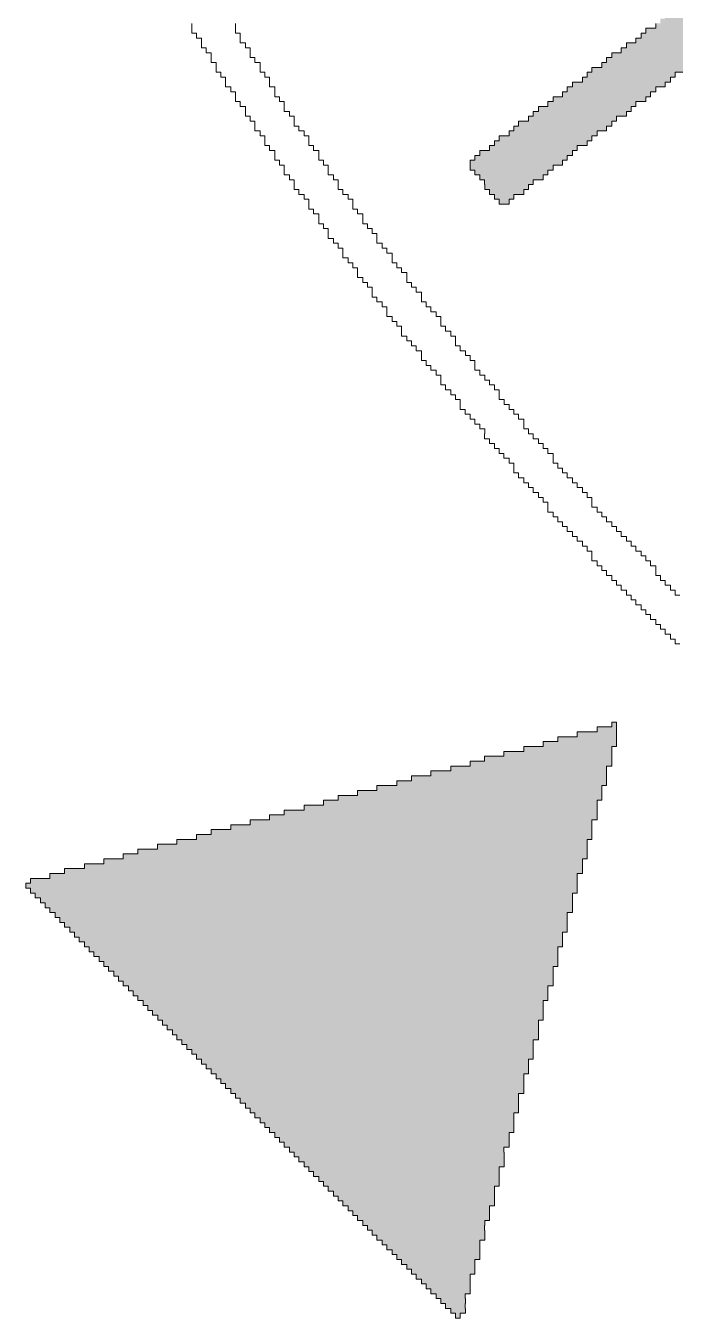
# Model space of a CAD drawing. Header units: millimetres. Extents: x 76.6 to 106.3, y -138 to -109.2.
# Drawn here: x 78.02 to 80.83, y -133.1 to -127.5 of the extents above; entities that cross this region are included whole.
import ezdxf

# ---------------------------------------------------------------- set-up
doc = ezdxf.new("R2010")
doc.units = ezdxf.units.MM
doc.header["$MEASUREMENT"] = 0
doc.layers.add('Layer 1', color=7, linetype='Continuous', lineweight=0)

msp = doc.modelspace()

# ---------------------------------------------------------------- hatches: boundary and pattern name
at = {"layer": 'Layer 1', "true_color": 0x000000, "transparency": 33554687}
h = msp.add_hatch(color=18, dxfattribs=at)
h.dxf.hatch_style = 2
h.paths.add_polyline_path([(80.0682, -128.2696), (80.0682, -128.2485), (80.0479, -128.2485), (80.0479, -128.2272), (80.0251, -128.2272), (80.0251, -128.2061), (80.0048, -128.2061), (80.0048, -128.185), (80.0047, -128.185), (80.0047, -128.1637), (79.9845, -128.1637), (79.9845, -128.1426), (79.9616, -128.1426), (79.9616, -128.1215), (79.9413, -128.1215), (79.9413, -128.1002), (79.9413, -128.0791), (79.9616, -128.0791), (79.9616, -128.058), (79.9845, -128.058), (79.9845, -128.0367), (80.0251, -128.0367), (80.0251, -128.0156), (80.048, -128.0156), (80.048, -127.9945), (80.0683, -127.9945), (80.0683, -127.9732), (80.1114, -127.9732), (80.1114, -127.9521), (80.1318, -127.9521), (80.1318, -127.931), (80.1521, -127.931), (80.1521, -127.9097), (80.1952, -127.9097), (80.1952, -127.8886), (80.2156, -127.8886), (80.2156, -127.8675), (80.2385, -127.8675), (80.2385, -127.8462), (80.2791, -127.8462), (80.2791, -127.8251), (80.302, -127.8251), (80.302, -127.804), (80.3426, -127.804), (80.3426, -127.7827), (80.3629, -127.7827), (80.3629, -127.7616), (80.3858, -127.7616), (80.3858, -127.7405), (80.4289, -127.7405), (80.4289, -127.7192), (80.4492, -127.7192), (80.4492, -127.6981), (80.4696, -127.6981), (80.4696, -127.677), (80.5127, -127.677), (80.5127, -127.6557), (80.5331, -127.6557), (80.5331, -127.6346), (80.556, -127.6346), (80.556, -127.6135), (80.5966, -127.6135), (80.5966, -127.5922), (80.6194, -127.5922), (80.6194, -127.5711), (80.6601, -127.5711), (80.6601, -127.55), (80.6829, -127.55), (80.6829, -127.5287), (80.7032, -127.5287), (80.7032, -127.5076), (80.7464, -127.5076), (80.7464, -127.4865), (80.7667, -127.4865), (80.7667, -127.4652), (80.7871, -127.4652), (80.7871, -127.4441), (80.8302, -127.4441), (80.8302, -127.423), (80.8506, -127.423), (80.8506, -127.4017), (80.8938, -127.4017), (80.8938, -127.3806), (80.9141, -127.3806), (80.9141, -127.3595), (80.9369, -127.3595), (80.9369, -127.3382), (80.9776, -127.3382), (80.9776, -127.3171), (81.0005, -127.3171), (81.0005, -127.296), (81.0207, -127.296), (81.0207, -127.2747), (81.064, -127.2747), (81.064, -127.2536), (81.0843, -127.2536), (81.0843, -127.2325), (81.1046, -127.2325), (81.1046, -127.2112), (81.1478, -127.2112), (81.1478, -127.1901), (81.168, -127.1901), (81.168, -127.169), (81.2113, -127.169), (81.2113, -127.1477), (81.2316, -127.1477), (81.2316, -127.1266), (81.2544, -127.1266), (81.2544, -127.1055), (81.2951, -127.1055), (81.2951, -127.0842), (81.318, -127.0842), (81.318, -127.0631), (81.3382, -127.0631), (81.3382, -127.042), (81.3815, -127.042), (81.3815, -127.0207), (81.4018, -127.0207), (81.4018, -127.042), (81.422, -127.042), (81.422, -127.0631), (81.4221, -127.0631), (81.4221, -127.0842), (81.445, -127.0842), (81.445, -127.1055), (81.4652, -127.1055), (81.4652, -127.1266), (81.4856, -127.1266), (81.4856, -127.1477), (81.4856, -127.1477), (81.4856, -127.169), (81.5084, -127.169), (81.5084, -127.1901), (81.5085, -127.1901), (81.5085, -127.2112), (81.4856, -127.2112), (81.4856, -127.2325), (81.445, -127.2325), (81.445, -127.2536), (81.4221, -127.2536), (81.4221, -127.2747), (81.4017, -127.2747), (81.4017, -127.296), (81.3586, -127.296), (81.3586, -127.3171), (81.3383, -127.3171), (81.3383, -127.3382), (81.3179, -127.3382), (81.3179, -127.3595), (81.2748, -127.3595), (81.2748, -127.3806), (81.2545, -127.3806), (81.2545, -127.4017), (81.2316, -127.4017), (81.2316, -127.423), (81.2112, -127.423), (81.2112, -127.4441), (81.1681, -127.4441), (81.1681, -127.4652), (81.1477, -127.4652), (81.1477, -127.4865), (81.1274, -127.4865), (81.1274, -127.5076), (81.0842, -127.5076), (81.0842, -127.5287), (81.0639, -127.5287), (81.0639, -127.55), (81.0411, -127.55), (81.0411, -127.5711), (81.0004, -127.5711), (81.0004, -127.5922), (80.9776, -127.5922), (80.9776, -127.6135), (80.9573, -127.6135), (80.9573, -127.6346), (80.9141, -127.6346), (80.9141, -127.6557), (80.8937, -127.6557), (80.8937, -127.677), (80.8735, -127.677), (80.8735, -127.6981), (80.8302, -127.6981), (80.8302, -127.7192), (80.8099, -127.7192), (80.8099, -127.7405), (80.7871, -127.7405), (80.7871, -127.7616), (80.7464, -127.7616), (80.7464, -127.7827), (80.7236, -127.7827), (80.7236, -127.804), (80.7033, -127.804), (80.7033, -127.8251), (80.6601, -127.8251), (80.6601, -127.8462), (80.6398, -127.8462), (80.6398, -127.8675), (80.6195, -127.8675), (80.6195, -127.8886), (80.5762, -127.8886), (80.5762, -127.9097), (80.556, -127.9097), (80.556, -127.931), (80.5331, -127.931), (80.5331, -127.9521), (80.4924, -127.9521), (80.4924, -127.9732), (80.4696, -127.9732), (80.4696, -127.9945), (80.4493, -127.9945), (80.4493, -128.0156), (80.4061, -128.0156), (80.4061, -128.0367), (80.3858, -128.0367), (80.3858, -128.058), (80.3629, -128.058), (80.3629, -128.0791), (80.3426, -128.0791), (80.3426, -128.1002), (80.302, -128.1002), (80.302, -128.1215), (80.2791, -128.1215), (80.2791, -128.1426), (80.2588, -128.1426), (80.2588, -128.1637), (80.2155, -128.1637), (80.2155, -128.185), (80.1953, -128.185), (80.1953, -128.2061), (80.175, -128.2061), (80.175, -128.2272), (80.1317, -128.2272), (80.1317, -128.2485), (80.1114, -128.2485), (80.1114, -128.2696)])
h = msp.add_hatch(color=18, dxfattribs=at)
h.dxf.hatch_style = 2
h.paths.add_polyline_path([(78.0362, -131.1906), (78.1201, -131.1906), (78.1201, -131.1695), (78.1835, -131.1695), (78.1835, -131.1482), (78.2699, -131.1482), (78.2699, -131.1271), (78.3537, -131.1271), (78.3537, -131.106), (78.4376, -131.106), (78.4376, -131.0847), (78.5011, -131.0847), (78.5011, -131.0636), (78.5874, -131.0636), (78.5874, -131.0425), (78.6712, -131.0425), (78.6712, -131.0212), (78.7551, -131.0212), (78.7551, -131.0001), (78.8186, -131.0001), (78.8186, -130.979), (78.9049, -130.979), (78.9049, -130.9577), (78.9887, -130.9577), (78.9887, -130.9366), (79.0726, -130.9366), (79.0726, -130.9155), (79.136, -130.9155), (79.136, -130.8942), (79.2224, -130.8942), (79.2224, -130.8731), (79.3062, -130.8731), (79.3062, -130.852), (79.3697, -130.852), (79.3697, -130.8307), (79.4535, -130.8307), (79.4535, -130.8096), (79.5374, -130.8096), (79.5374, -130.7885), (79.6238, -130.7885), (79.6238, -130.7672), (79.6872, -130.7672), (79.6872, -130.7461), (79.7711, -130.7461), (79.7711, -130.725), (79.8574, -130.725), (79.8574, -130.7037), (79.9413, -130.7037), (79.9413, -130.6826), (80.0047, -130.6826), (80.0047, -130.6615), (80.0885, -130.6615), (80.0885, -130.6402), (80.1749, -130.6402), (80.1749, -130.6191), (80.2588, -130.6191), (80.2588, -130.598), (80.3222, -130.598), (80.3222, -130.5767), (80.406, -130.5767), (80.406, -130.5556), (80.4924, -130.5556), (80.4924, -130.5345), (80.556, -130.5345), (80.556, -130.5132), (80.5763, -130.5132), (80.5763, -130.5345), (80.5762, -130.5345), (80.5762, -130.5556), (80.5762, -130.5767), (80.5762, -130.598), (80.5763, -130.598), (80.5763, -130.6191), (80.5559, -130.6191), (80.5559, -130.6402), (80.5559, -130.6615), (80.5559, -130.6826), (80.556, -130.6826), (80.556, -130.7037), (80.533, -130.7037), (80.533, -130.725), (80.5331, -130.725), (80.5331, -130.7461), (80.533, -130.7461), (80.533, -130.7672), (80.5331, -130.7672), (80.5331, -130.7885), (80.5128, -130.7885), (80.5128, -130.8096), (80.5127, -130.8096), (80.5127, -130.8307), (80.5127, -130.852), (80.4924, -130.852), (80.4924, -130.8731), (80.4924, -130.8942), (80.4924, -130.9155), (80.4925, -130.9155), (80.4925, -130.9366), (80.4695, -130.9366), (80.4695, -130.9577), (80.4695, -130.979), (80.4696, -130.979), (80.4696, -131.0001), (80.4696, -131.0001), (80.4696, -131.0212), (80.4492, -131.0212), (80.4492, -131.0425), (80.4492, -131.0636), (80.4493, -131.0636), (80.4493, -131.0847), (80.4493, -131.0847), (80.4493, -131.106), (80.4289, -131.106), (80.4289, -131.1271), (80.4289, -131.1482), (80.4289, -131.1695), (80.4061, -131.1695), (80.4061, -131.1906), (80.406, -131.1906), (80.406, -131.2117), (80.4061, -131.2117), (80.4061, -131.233), (80.406, -131.233), (80.406, -131.2541), (80.3857, -131.2541), (80.3857, -131.2752), (80.3858, -131.2752), (80.3858, -131.2965), (80.3857, -131.2965), (80.3857, -131.3176), (80.3858, -131.3176), (80.3858, -131.3387), (80.3629, -131.3387), (80.3629, -131.36), (80.3629, -131.3811), (80.3629, -131.3811), (80.3629, -131.4022), (80.363, -131.4022), (80.363, -131.4235), (80.3426, -131.4235), (80.3426, -131.4446), (80.3426, -131.4446), (80.3426, -131.4657), (80.3425, -131.4657), (80.3425, -131.487), (80.3222, -131.487), (80.3222, -131.5081), (80.3223, -131.5081), (80.3223, -131.5292), (80.3222, -131.5292), (80.3222, -131.5505), (80.3223, -131.5505), (80.3223, -131.5716), (80.302, -131.5716), (80.302, -131.5927), (80.3019, -131.5927), (80.3019, -131.614), (80.302, -131.614), (80.302, -131.6351), (80.3019, -131.6351), (80.3019, -131.6562), (80.279, -131.6562), (80.279, -131.6775), (80.2791, -131.6775), (80.2791, -131.6986), (80.2791, -131.6986), (80.2791, -131.7197), (80.2587, -131.7197), (80.2587, -131.741), (80.2588, -131.741), (80.2588, -131.7621), (80.2587, -131.7621), (80.2587, -131.7832), (80.2588, -131.7832), (80.2588, -131.8045), (80.2385, -131.8045), (80.2385, -131.8256), (80.2384, -131.8256), (80.2384, -131.8467), (80.2385, -131.8467), (80.2385, -131.868), (80.2384, -131.868), (80.2384, -131.8891), (80.2156, -131.8891), (80.2156, -131.9102), (80.2156, -131.9102), (80.2156, -131.9315), (80.2156, -131.9315), (80.2156, -131.9526), (80.2156, -131.9526), (80.2156, -131.9737), (80.1953, -131.9737), (80.1953, -131.995), (80.1952, -131.995), (80.1952, -132.0161), (80.1953, -132.0161), (80.1953, -132.0372), (80.175, -132.0372), (80.175, -132.0585), (80.1749, -132.0585), (80.1749, -132.0796), (80.175, -132.0796), (80.175, -132.1007), (80.1749, -132.1007), (80.1749, -132.122), (80.152, -132.122), (80.152, -132.1431), (80.1521, -132.1431), (80.1521, -132.1642), (80.152, -132.1642), (80.152, -132.1855), (80.1521, -132.1855), (80.1521, -132.2066), (80.1318, -132.2066), (80.1318, -132.2277), (80.1317, -132.2277), (80.1317, -132.249), (80.1318, -132.249), (80.1318, -132.2701), (80.1317, -132.2701), (80.1317, -132.2912), (80.1114, -132.2912), (80.1114, -132.3125), (80.1115, -132.3125), (80.1115, -132.3336), (80.1114, -132.3336), (80.1114, -132.3547), (80.0885, -132.3547), (80.0885, -132.376), (80.0886, -132.376), (80.0886, -132.3971), (80.0886, -132.3971), (80.0886, -132.4182), (80.0886, -132.4182), (80.0886, -132.4395), (80.0683, -132.4395), (80.0683, -132.4606), (80.0683, -132.4606), (80.0683, -132.4817), (80.0683, -132.4817), (80.0683, -132.503), (80.0682, -132.503), (80.0682, -132.5241), (80.0479, -132.5241), (80.0479, -132.5452), (80.048, -132.5452), (80.048, -132.5665), (80.0479, -132.5665), (80.0479, -132.5876), (80.048, -132.5876), (80.048, -132.6087), (80.0251, -132.6087), (80.0251, -132.63), (80.025, -132.63), (80.025, -132.6511), (80.0251, -132.6511), (80.0251, -132.6722), (80.0048, -132.6722), (80.0048, -132.6935), (80.0047, -132.6935), (80.0047, -132.7146), (80.0048, -132.7146), (80.0048, -132.7357), (80.0048, -132.7357), (80.0048, -132.757), (79.9844, -132.757), (79.9844, -132.7781), (79.9845, -132.7781), (79.9845, -132.7992), (79.9844, -132.7992), (79.9844, -132.8205), (79.9845, -132.8205), (79.9845, -132.8416), (79.9616, -132.8416), (79.9616, -132.8627), (79.9615, -132.8627), (79.9615, -132.884), (79.9616, -132.884), (79.9616, -132.9051), (79.9413, -132.9051), (79.9413, -132.9262), (79.9412, -132.9262), (79.9412, -132.9475), (79.9413, -132.9475), (79.9413, -132.9686), (79.9413, -132.9686), (79.9413, -132.9897), (79.9209, -132.9897), (79.9209, -133.011), (79.921, -133.011), (79.921, -133.0321), (79.9209, -133.0321), (79.9209, -133.0532), (79.921, -133.0532), (79.921, -133.0745), (79.8981, -133.0745), (79.8981, -133.0956), (79.8778, -133.0956), (79.8778, -133.0745), (79.8575, -133.0745), (79.8575, -133.0532), (79.8345, -133.0532), (79.8345, -133.0321), (79.8143, -133.0321), (79.8143, -133.011), (79.7939, -133.011), (79.7939, -132.9897), (79.7711, -132.9897), (79.7711, -132.9686), (79.7508, -132.9686), (79.7508, -132.9475), (79.7304, -132.9475), (79.7304, -132.9262), (79.7076, -132.9262), (79.7076, -132.9051), (79.6873, -132.9051), (79.6873, -132.884), (79.6669, -132.884), (79.6669, -132.8627), (79.6441, -132.8627), (79.6441, -132.8416), (79.6238, -132.8416), (79.6238, -132.8205), (79.6034, -132.8205), (79.6034, -132.7992), (79.5806, -132.7992), (79.5806, -132.7781), (79.5602, -132.7781), (79.5602, -132.757), (79.5374, -132.757), (79.5374, -132.7357), (79.5171, -132.7357), (79.5171, -132.7146), (79.4967, -132.7146), (79.4967, -132.6935), (79.4765, -132.6935), (79.4765, -132.6722), (79.4536, -132.6722), (79.4536, -132.6511), (79.4332, -132.6511), (79.4332, -132.63), (79.413, -132.63), (79.413, -132.6087), (79.3901, -132.6087), (79.3901, -132.5876), (79.3697, -132.5876), (79.3697, -132.5665), (79.3495, -132.5665), (79.3495, -132.5452), (79.3265, -132.5452), (79.3265, -132.5241), (79.3062, -132.5241), (79.3062, -132.503), (79.286, -132.503), (79.286, -132.4817), (79.2631, -132.4817), (79.2631, -132.4606), (79.2428, -132.4606), (79.2428, -132.4395), (79.2225, -132.4395), (79.2225, -132.4182), (79.1996, -132.4182), (79.1996, -132.3971), (79.1793, -132.3971), (79.1793, -132.376), (79.1589, -132.376), (79.1589, -132.3547), (79.136, -132.3547), (79.136, -132.3336), (79.1158, -132.3336), (79.1158, -132.3125), (79.0954, -132.3125), (79.0954, -132.2912), (79.0725, -132.2912), (79.0725, -132.2701), (79.0523, -132.2701), (79.0523, -132.249), (79.0319, -132.249), (79.0319, -132.2277), (79.0091, -132.2277), (79.0091, -132.2066), (78.9888, -132.2066), (78.9888, -132.1855), (78.9684, -132.1855), (78.9684, -132.1642), (78.9456, -132.1642), (78.9456, -132.1431), (78.9252, -132.1431), (78.9252, -132.122), (78.9049, -132.122), (78.9049, -132.1007), (78.8821, -132.1007), (78.8821, -132.0796), (78.8617, -132.0796), (78.8617, -132.0585), (78.8415, -132.0585), (78.8415, -132.0372), (78.8186, -132.0372), (78.8186, -132.0161), (78.7982, -132.0161), (78.7982, -131.995), (78.778, -131.995), (78.778, -131.9737), (78.7551, -131.9737), (78.7551, -131.9526), (78.7348, -131.9526), (78.7348, -131.9315), (78.7145, -131.9315), (78.7145, -131.9102), (78.6916, -131.9102), (78.6916, -131.8891), (78.6712, -131.8891), (78.6712, -131.868), (78.651, -131.868), (78.651, -131.8467), (78.628, -131.8467), (78.628, -131.8256), (78.6078, -131.8256), (78.6078, -131.8045), (78.5875, -131.8045), (78.5875, -131.7832), (78.5645, -131.7832), (78.5645, -131.7621), (78.5443, -131.7621), (78.5443, -131.741), (78.5239, -131.741), (78.5239, -131.7197), (78.5011, -131.7197), (78.5011, -131.6986), (78.4808, -131.6986), (78.4808, -131.6775), (78.4604, -131.6775), (78.4604, -131.6562), (78.4375, -131.6562), (78.4375, -131.6351), (78.4173, -131.6351), (78.4173, -131.614), (78.3969, -131.614), (78.3969, -131.5927), (78.3741, -131.5927), (78.3741, -131.5716), (78.3538, -131.5716), (78.3538, -131.5505), (78.3334, -131.5505), (78.3334, -131.5292), (78.3106, -131.5292), (78.3106, -131.5081), (78.2902, -131.5081), (78.2902, -131.487), (78.2699, -131.487), (78.2699, -131.4657), (78.2471, -131.4657), (78.2471, -131.4446), (78.2268, -131.4446), (78.2268, -131.4235), (78.2065, -131.4235), (78.2065, -131.4022), (78.1836, -131.4022), (78.1836, -131.3811), (78.1633, -131.3811), (78.1633, -131.36), (78.1429, -131.36), (78.1429, -131.3387), (78.1201, -131.3387), (78.1201, -131.3176), (78.0997, -131.3176), (78.0997, -131.2965), (78.0795, -131.2965), (78.0795, -131.2752), (78.0565, -131.2752), (78.0565, -131.2541), (78.0362, -131.2541), (78.0362, -131.233), (78.016, -131.233), (78.016, -131.2117), (78.0362, -131.2117)])

# ---------------------------------------------------------------- linework, layer by layer
at = {"layer": 'Layer 1'}
for points in [[(80.8505, -130.1746), (80.8302, -130.1746), (80.8302, -130.1535), (80.8099, -130.1535), (80.8099, -130.1322), (80.787, -130.1322), (80.787, -130.1111), (80.7667, -130.1111), (80.7667, -130.09), (80.7464, -130.09), (80.7464, -130.0687), (80.7235, -130.0687), (80.7235, -130.0476), (80.7033, -130.0476), (80.7033, -130.0265), (80.6829, -130.0265), (80.6829, -130.0052), (80.66, -130.0052), (80.66, -129.9841), (80.6397, -129.9841), (80.6397, -129.963), (80.6194, -129.963), (80.6194, -129.9417), (80.5965, -129.9417), (80.5965, -129.9206), (80.5762, -129.9206), (80.5762, -129.8995), (80.5559, -129.8995), (80.5559, -129.8782), (80.533, -129.8782), (80.533, -129.8571), (80.5128, -129.8571), (80.5128, -129.836), (80.4925, -129.836), (80.4925, -129.8147), (80.4696, -129.8147), (80.4696, -129.7936), (80.4695, -129.7936), (80.4695, -129.7725), (80.4492, -129.7725), (80.4492, -129.7512), (80.4289, -129.7512), (80.4289, -129.7301), (80.406, -129.7301), (80.406, -129.709), (80.3857, -129.709), (80.3857, -129.6877), (80.3629, -129.6877), (80.3629, -129.6666), (80.3425, -129.6666), (80.3425, -129.6455), (80.3223, -129.6455), (80.3223, -129.6242), (80.3019, -129.6242), (80.3019, -129.6031), (80.279, -129.6031), (80.279, -129.582), (80.2791, -129.582), (80.2791, -129.5607), (80.2587, -129.5607), (80.2587, -129.5396), (80.2384, -129.5396), (80.2384, -129.5185), (80.2155, -129.5185), (80.2155, -129.4972), (80.1952, -129.4972), (80.1952, -129.4761), (80.1749, -129.4761), (80.1749, -129.455), (80.1521, -129.455), (80.1521, -129.4337), (80.1318, -129.4337), (80.1318, -129.4126), (80.1318, -129.4126), (80.1318, -129.3915), (80.1115, -129.3915), (80.1115, -129.3702), (80.0885, -129.3702), (80.0885, -129.3491), (80.0682, -129.3491), (80.0682, -129.328), (80.0479, -129.328), (80.0479, -129.3067), (80.025, -129.3067), (80.025, -129.2856), (80.0047, -129.2856), (80.0047, -129.2645), (80.0048, -129.2645), (80.0048, -129.2432), (79.9845, -129.2432), (79.9845, -129.2221), (79.9615, -129.2221), (79.9615, -129.201), (79.9413, -129.201), (79.9413, -129.1797), (79.9209, -129.1797), (79.9209, -129.1586), (79.898, -129.1586), (79.898, -129.1375), (79.8981, -129.1375), (79.8981, -129.1162), (79.8778, -129.1162), (79.8778, -129.0951), (79.8574, -129.0951), (79.8574, -129.074), (79.8345, -129.074), (79.8345, -129.0527), (79.8142, -129.0527), (79.8142, -129.0316), (79.8143, -129.0316), (79.8143, -129.0105), (79.794, -129.0105), (79.794, -128.9892), (79.7711, -128.9892), (79.7711, -128.9681), (79.7508, -128.9681), (79.7508, -128.947), (79.7304, -128.947), (79.7304, -128.9257), (79.7305, -128.9257), (79.7305, -128.9046), (79.7076, -128.9046), (79.7076, -128.8835), (79.6873, -128.8835), (79.6873, -128.8622), (79.6669, -128.8622), (79.6669, -128.8411), (79.644, -128.8411), (79.644, -128.82), (79.6441, -128.82), (79.6441, -128.7987), (79.6238, -128.7987), (79.6238, -128.7776), (79.6034, -128.7776), (79.6034, -128.7565), (79.5805, -128.7565), (79.5805, -128.7352), (79.5806, -128.7352), (79.5806, -128.7141), (79.5603, -128.7141), (79.5603, -128.693), (79.5374, -128.693), (79.5374, -128.6717), (79.517, -128.6717), (79.517, -128.6506), (79.5171, -128.6506), (79.5171, -128.6295), (79.4968, -128.6295), (79.4968, -128.6082), (79.4765, -128.6082), (79.4765, -128.5871), (79.4535, -128.5871), (79.4535, -128.566), (79.4536, -128.566), (79.4536, -128.5447), (79.4333, -128.5447), (79.4333, -128.5236), (79.413, -128.5236), (79.413, -128.5025), (79.39, -128.5025), (79.39, -128.4812), (79.3901, -128.4812), (79.3901, -128.4601), (79.3698, -128.4601), (79.3698, -128.439), (79.3494, -128.439), (79.3494, -128.4177), (79.3266, -128.4177), (79.3266, -128.3966), (79.3266, -128.3966), (79.3266, -128.3755), (79.3063, -128.3755), (79.3063, -128.3542), (79.286, -128.3542), (79.286, -128.3331), (79.286, -128.312), (79.2631, -128.312), (79.2631, -128.2907), (79.2428, -128.2907), (79.2428, -128.2696), (79.2428, -128.2485), (79.2225, -128.2485), (79.2225, -128.2272), (79.1996, -128.2272), (79.1996, -128.2061), (79.1793, -128.2061), (79.1793, -128.185), (79.1793, -128.1637), (79.159, -128.1637), (79.159, -128.1426), (79.1361, -128.1426), (79.1361, -128.1215), (79.1361, -128.1002), (79.1158, -128.1002), (79.1158, -128.0791), (79.0955, -128.0791), (79.0955, -128.058), (79.0955, -128.0367), (79.0726, -128.0367), (79.0726, -128.0156), (79.0523, -128.0156), (79.0523, -127.9945), (79.0523, -127.9732), (79.032, -127.9732), (79.032, -127.9521), (79.0091, -127.9521), (79.0091, -127.931), (79.0091, -127.931), (79.0091, -127.9097), (78.9888, -127.9097), (78.9888, -127.8886), (78.9685, -127.8886), (78.9685, -127.8675), (78.9684, -127.8675), (78.9684, -127.8462), (78.9456, -127.8462), (78.9456, -127.8251), (78.9253, -127.8251), (78.9253, -127.804), (78.9252, -127.804), (78.9252, -127.7827), (78.905, -127.7827), (78.905, -127.7616), (78.8821, -127.7616), (78.8821, -127.7405), (78.8821, -127.7192), (78.8618, -127.7192), (78.8618, -127.6981), (78.8415, -127.6981), (78.8415, -127.677), (78.8415, -127.6557), (78.8186, -127.6557), (78.8186, -127.6346), (78.8186, -127.6346), (78.8186, -127.6135), (78.7983, -127.6135), (78.7983, -127.5922), (78.778, -127.5922), (78.778, -127.5711), (78.7779, -127.5711), (78.7779, -127.55), (78.7551, -127.55), (78.7551, -127.5287), (78.7348, -127.5287), (78.7348, -127.5076), (78.7348, -127.4865)], [(78.9253, -127.4865), (78.9253, -127.5076), (78.9253, -127.5287), (78.9456, -127.5287), (78.9456, -127.55), (78.9455, -127.55), (78.9455, -127.5711), (78.9685, -127.5711), (78.9685, -127.5922), (78.9888, -127.5922), (78.9888, -127.6135), (78.9888, -127.6135), (78.9888, -127.6346), (79.0091, -127.6346), (79.0091, -127.6557), (79.032, -127.6557), (79.032, -127.677), (79.032, -127.6981), (79.0523, -127.6981), (79.0523, -127.7192), (79.0726, -127.7192), (79.0726, -127.7405), (79.0726, -127.7616), (79.0955, -127.7616), (79.0955, -127.7827), (79.0954, -127.7827), (79.0954, -127.804), (79.1158, -127.804), (79.1158, -127.8251), (79.1361, -127.8251), (79.1361, -127.8462), (79.136, -127.8462), (79.136, -127.8675), (79.159, -127.8675), (79.159, -127.8886), (79.1793, -127.8886), (79.1793, -127.9097), (79.1793, -127.9097), (79.1793, -127.931), (79.1996, -127.931), (79.1996, -127.9521), (79.2225, -127.9521), (79.2225, -127.9732), (79.2428, -127.9732), (79.2428, -127.9945), (79.2428, -128.0156), (79.2631, -128.0156), (79.2631, -128.0367), (79.286, -128.0367), (79.286, -128.058), (79.286, -128.0791), (79.3063, -128.0791), (79.3063, -128.1002), (79.3266, -128.1002), (79.3266, -128.1215), (79.3266, -128.1426), (79.3495, -128.1426), (79.3495, -128.1637), (79.3698, -128.1637), (79.3698, -128.185), (79.3698, -128.2061), (79.3901, -128.2061), (79.3901, -128.2272), (79.413, -128.2272), (79.413, -128.2485), (79.4333, -128.2485), (79.4333, -128.2696), (79.4333, -128.2907), (79.4536, -128.2907), (79.4536, -128.312), (79.4765, -128.312), (79.4765, -128.3331), (79.4765, -128.3542), (79.4968, -128.3542), (79.4968, -128.3755), (79.5171, -128.3755), (79.5171, -128.3966), (79.5374, -128.3966), (79.5374, -128.4177), (79.5374, -128.439), (79.5603, -128.439), (79.5603, -128.4601), (79.5806, -128.4601), (79.5806, -128.4812), (79.6034, -128.4812), (79.6034, -128.5025), (79.6035, -128.5025), (79.6035, -128.5236), (79.6238, -128.5236), (79.6238, -128.5447), (79.6441, -128.5447), (79.6441, -128.566), (79.6669, -128.566), (79.6669, -128.5871), (79.667, -128.5871), (79.667, -128.6082), (79.6873, -128.6082), (79.6873, -128.6295), (79.7076, -128.6295), (79.7076, -128.6506), (79.7304, -128.6506), (79.7304, -128.6717), (79.7304, -128.693), (79.7508, -128.693), (79.7508, -128.7141), (79.7711, -128.7141), (79.7711, -128.7352), (79.7939, -128.7352), (79.7939, -128.7565), (79.8142, -128.7565), (79.8142, -128.7776), (79.8143, -128.7776), (79.8143, -128.7987), (79.8346, -128.7987), (79.8346, -128.82), (79.8574, -128.82), (79.8574, -128.8411), (79.8777, -128.8411), (79.8777, -128.8622), (79.8778, -128.8622), (79.8778, -128.8835), (79.8981, -128.8835), (79.8981, -128.9046), (79.921, -128.9046), (79.921, -128.9257), (79.9412, -128.9257), (79.9412, -128.947), (79.9616, -128.947), (79.9616, -128.9681), (79.9616, -128.9681), (79.9616, -128.9892), (79.9845, -128.9892), (79.9845, -129.0105), (80.0048, -129.0105), (80.0048, -129.0316), (80.025, -129.0316), (80.025, -129.0527), (80.0479, -129.0527), (80.0479, -129.074), (80.0682, -129.074), (80.0682, -129.0951), (80.0683, -129.0951), (80.0683, -129.1162), (80.0886, -129.1162), (80.0886, -129.1375), (80.1114, -129.1375), (80.1114, -129.1586), (80.1317, -129.1586), (80.1317, -129.1797), (80.1521, -129.1797), (80.1521, -129.201), (80.1749, -129.201), (80.1749, -129.2221), (80.175, -129.2221), (80.175, -129.2432), (80.1953, -129.2432), (80.1953, -129.2645), (80.2155, -129.2645), (80.2155, -129.2856), (80.2384, -129.2856), (80.2384, -129.3067), (80.2587, -129.3067), (80.2587, -129.328), (80.279, -129.328), (80.279, -129.3491), (80.3019, -129.3491), (80.3019, -129.3702), (80.302, -129.3702), (80.302, -129.3915), (80.3223, -129.3915), (80.3223, -129.4126), (80.3426, -129.4126), (80.3426, -129.4337), (80.3629, -129.4337), (80.3629, -129.455), (80.3857, -129.455), (80.3857, -129.4761), (80.406, -129.4761), (80.406, -129.4972), (80.4289, -129.4972), (80.4289, -129.5185), (80.4492, -129.5185), (80.4492, -129.5396), (80.4695, -129.5396), (80.4695, -129.5607), (80.4696, -129.5607), (80.4696, -129.582), (80.4924, -129.582), (80.4924, -129.6031), (80.5127, -129.6031), (80.5127, -129.6242), (80.5331, -129.6242), (80.5331, -129.6455), (80.5559, -129.6455), (80.5559, -129.6666), (80.5763, -129.6666), (80.5763, -129.6877), (80.5965, -129.6877), (80.5965, -129.709), (80.6194, -129.709), (80.6194, -129.7301), (80.6397, -129.7301), (80.6397, -129.7512), (80.66, -129.7512), (80.66, -129.7725), (80.6829, -129.7725), (80.6829, -129.7936), (80.7033, -129.7936), (80.7033, -129.8147), (80.7236, -129.8147), (80.7236, -129.836), (80.7465, -129.836), (80.7465, -129.8571), (80.7464, -129.8571), (80.7464, -129.8782), (80.7667, -129.8782), (80.7667, -129.8995), (80.787, -129.8995), (80.787, -129.9206), (80.8099, -129.9206), (80.8099, -129.9417), (80.8302, -129.9417), (80.8302, -129.963), (80.8505, -129.963)], [(80.8735, -127.6981), (80.8302, -127.6981), (80.8302, -127.7192), (80.8099, -127.7192), (80.8099, -127.7405), (80.7871, -127.7405), (80.7871, -127.7616), (80.7464, -127.7616), (80.7464, -127.7827), (80.7236, -127.7827), (80.7236, -127.804), (80.7033, -127.804), (80.7033, -127.8251), (80.6601, -127.8251), (80.6601, -127.8462), (80.6398, -127.8462), (80.6398, -127.8675), (80.6195, -127.8675), (80.6195, -127.8886), (80.5762, -127.8886), (80.5762, -127.9097), (80.556, -127.9097), (80.556, -127.931), (80.5331, -127.931), (80.5331, -127.9521), (80.4924, -127.9521), (80.4924, -127.9732), (80.4696, -127.9732), (80.4696, -127.9945), (80.4493, -127.9945), (80.4493, -128.0156), (80.4061, -128.0156), (80.4061, -128.0367), (80.3858, -128.0367), (80.3858, -128.058), (80.3629, -128.058), (80.3629, -128.0791), (80.3426, -128.0791), (80.3426, -128.1002), (80.302, -128.1002), (80.302, -128.1215), (80.2791, -128.1215), (80.2791, -128.1426), (80.2588, -128.1426), (80.2588, -128.1637), (80.2155, -128.1637), (80.2155, -128.185), (80.1953, -128.185), (80.1953, -128.2061), (80.175, -128.2061), (80.175, -128.2272), (80.1317, -128.2272), (80.1317, -128.2485), (80.1114, -128.2485), (80.1114, -128.2696), (80.0682, -128.2696), (80.0682, -128.2485), (80.0479, -128.2485), (80.0479, -128.2272), (80.0251, -128.2272), (80.0251, -128.2061), (80.0048, -128.2061), (80.0048, -128.185), (80.0047, -128.185), (80.0047, -128.1637), (79.9845, -128.1637), (79.9845, -128.1426), (79.9616, -128.1426), (79.9616, -128.1215), (79.9413, -128.1215), (79.9413, -128.1002), (79.9413, -128.0791), (79.9616, -128.0791), (79.9616, -128.058), (79.9845, -128.058), (79.9845, -128.0367), (80.0251, -128.0367), (80.0251, -128.0156), (80.048, -128.0156), (80.048, -127.9945), (80.0683, -127.9945), (80.0683, -127.9732), (80.1114, -127.9732), (80.1114, -127.9521), (80.1318, -127.9521), (80.1318, -127.931), (80.1521, -127.931), (80.1521, -127.9097), (80.1952, -127.9097), (80.1952, -127.8886), (80.2156, -127.8886), (80.2156, -127.8675), (80.2385, -127.8675), (80.2385, -127.8462), (80.2791, -127.8462), (80.2791, -127.8251), (80.302, -127.8251), (80.302, -127.804), (80.3426, -127.804), (80.3426, -127.7827), (80.3629, -127.7827), (80.3629, -127.7616), (80.3858, -127.7616), (80.3858, -127.7405), (80.4289, -127.7405), (80.4289, -127.7192), (80.4492, -127.7192), (80.4492, -127.6981), (80.4696, -127.6981), (80.4696, -127.677), (80.5127, -127.677), (80.5127, -127.6557), (80.5331, -127.6557), (80.5331, -127.6346), (80.556, -127.6346), (80.556, -127.6135), (80.5966, -127.6135), (80.5966, -127.5922), (80.6194, -127.5922), (80.6194, -127.5711), (80.6601, -127.5711), (80.6601, -127.55), (80.6829, -127.55), (80.6829, -127.5287), (80.7032, -127.5287), (80.7032, -127.5076), (80.7464, -127.5076), (80.7464, -127.4865)]]:
    msp.add_lwpolyline(points, dxfattribs=at)
msp.add_lwpolyline([(78.0362, -131.1906), (78.1201, -131.1906), (78.1201, -131.1695), (78.1835, -131.1695), (78.1835, -131.1482), (78.2699, -131.1482), (78.2699, -131.1271), (78.3537, -131.1271), (78.3537, -131.106), (78.4376, -131.106), (78.4376, -131.0847), (78.5011, -131.0847), (78.5011, -131.0636), (78.5874, -131.0636), (78.5874, -131.0425), (78.6712, -131.0425), (78.6712, -131.0212), (78.7551, -131.0212), (78.7551, -131.0001), (78.8186, -131.0001), (78.8186, -130.979), (78.9049, -130.979), (78.9049, -130.9577), (78.9887, -130.9577), (78.9887, -130.9366), (79.0726, -130.9366), (79.0726, -130.9155), (79.136, -130.9155), (79.136, -130.8942), (79.2224, -130.8942), (79.2224, -130.8731), (79.3062, -130.8731), (79.3062, -130.852), (79.3697, -130.852), (79.3697, -130.8307), (79.4535, -130.8307), (79.4535, -130.8096), (79.5374, -130.8096), (79.5374, -130.7885), (79.6238, -130.7885), (79.6238, -130.7672), (79.6872, -130.7672), (79.6872, -130.7461), (79.7711, -130.7461), (79.7711, -130.725), (79.8574, -130.725), (79.8574, -130.7037), (79.9413, -130.7037), (79.9413, -130.6826), (80.0047, -130.6826), (80.0047, -130.6615), (80.0885, -130.6615), (80.0885, -130.6402), (80.1749, -130.6402), (80.1749, -130.6191), (80.2588, -130.6191), (80.2588, -130.598), (80.3222, -130.598), (80.3222, -130.5767), (80.406, -130.5767), (80.406, -130.5556), (80.4924, -130.5556), (80.4924, -130.5345), (80.556, -130.5345), (80.556, -130.5132), (80.5763, -130.5132), (80.5763, -130.5345), (80.5762, -130.5345), (80.5762, -130.5556), (80.5762, -130.5767), (80.5762, -130.598), (80.5763, -130.598), (80.5763, -130.6191), (80.5559, -130.6191), (80.5559, -130.6402), (80.5559, -130.6615), (80.5559, -130.6826), (80.556, -130.6826), (80.556, -130.7037), (80.533, -130.7037), (80.533, -130.725), (80.5331, -130.725), (80.5331, -130.7461), (80.533, -130.7461), (80.533, -130.7672), (80.5331, -130.7672), (80.5331, -130.7885), (80.5128, -130.7885), (80.5128, -130.8096), (80.5127, -130.8096), (80.5127, -130.8307), (80.5127, -130.852), (80.4924, -130.852), (80.4924, -130.8731), (80.4924, -130.8942), (80.4924, -130.9155), (80.4925, -130.9155), (80.4925, -130.9366), (80.4695, -130.9366), (80.4695, -130.9577), (80.4695, -130.979), (80.4696, -130.979), (80.4696, -131.0001), (80.4696, -131.0001), (80.4696, -131.0212), (80.4492, -131.0212), (80.4492, -131.0425), (80.4492, -131.0636), (80.4493, -131.0636), (80.4493, -131.0847), (80.4493, -131.0847), (80.4493, -131.106), (80.4289, -131.106), (80.4289, -131.1271), (80.4289, -131.1482), (80.4289, -131.1695), (80.4061, -131.1695), (80.4061, -131.1906), (80.406, -131.1906), (80.406, -131.2117), (80.4061, -131.2117), (80.4061, -131.233), (80.406, -131.233), (80.406, -131.2541), (80.3857, -131.2541), (80.3857, -131.2752), (80.3858, -131.2752), (80.3858, -131.2965), (80.3857, -131.2965), (80.3857, -131.3176), (80.3858, -131.3176), (80.3858, -131.3387), (80.3629, -131.3387), (80.3629, -131.36), (80.3629, -131.3811), (80.3629, -131.3811), (80.3629, -131.4022), (80.363, -131.4022), (80.363, -131.4235), (80.3426, -131.4235), (80.3426, -131.4446), (80.3426, -131.4446), (80.3426, -131.4657), (80.3425, -131.4657), (80.3425, -131.487), (80.3222, -131.487), (80.3222, -131.5081), (80.3223, -131.5081), (80.3223, -131.5292), (80.3222, -131.5292), (80.3222, -131.5505), (80.3223, -131.5505), (80.3223, -131.5716), (80.302, -131.5716), (80.302, -131.5927), (80.3019, -131.5927), (80.3019, -131.614), (80.302, -131.614), (80.302, -131.6351), (80.3019, -131.6351), (80.3019, -131.6562), (80.279, -131.6562), (80.279, -131.6775), (80.2791, -131.6775), (80.2791, -131.6986), (80.2791, -131.6986), (80.2791, -131.7197), (80.2587, -131.7197), (80.2587, -131.741), (80.2588, -131.741), (80.2588, -131.7621), (80.2587, -131.7621), (80.2587, -131.7832), (80.2588, -131.7832), (80.2588, -131.8045), (80.2385, -131.8045), (80.2385, -131.8256), (80.2384, -131.8256), (80.2384, -131.8467), (80.2385, -131.8467), (80.2385, -131.868), (80.2384, -131.868), (80.2384, -131.8891), (80.2156, -131.8891), (80.2156, -131.9102), (80.2156, -131.9102), (80.2156, -131.9315), (80.2156, -131.9315), (80.2156, -131.9526), (80.2156, -131.9526), (80.2156, -131.9737), (80.1953, -131.9737), (80.1953, -131.995), (80.1952, -131.995), (80.1952, -132.0161), (80.1953, -132.0161), (80.1953, -132.0372), (80.175, -132.0372), (80.175, -132.0585), (80.1749, -132.0585), (80.1749, -132.0796), (80.175, -132.0796), (80.175, -132.1007), (80.1749, -132.1007), (80.1749, -132.122), (80.152, -132.122), (80.152, -132.1431), (80.1521, -132.1431), (80.1521, -132.1642), (80.152, -132.1642), (80.152, -132.1855), (80.1521, -132.1855), (80.1521, -132.2066), (80.1318, -132.2066), (80.1318, -132.2277), (80.1317, -132.2277), (80.1317, -132.249), (80.1318, -132.249), (80.1318, -132.2701), (80.1317, -132.2701), (80.1317, -132.2912), (80.1114, -132.2912), (80.1114, -132.3125), (80.1115, -132.3125), (80.1115, -132.3336), (80.1114, -132.3336), (80.1114, -132.3547), (80.0885, -132.3547), (80.0885, -132.376), (80.0886, -132.376), (80.0886, -132.3971), (80.0886, -132.3971), (80.0886, -132.4182), (80.0886, -132.4182), (80.0886, -132.4395), (80.0683, -132.4395), (80.0683, -132.4606), (80.0683, -132.4606), (80.0683, -132.4817), (80.0683, -132.4817), (80.0683, -132.503), (80.0682, -132.503), (80.0682, -132.5241), (80.0479, -132.5241), (80.0479, -132.5452), (80.048, -132.5452), (80.048, -132.5665), (80.0479, -132.5665), (80.0479, -132.5876), (80.048, -132.5876), (80.048, -132.6087), (80.0251, -132.6087), (80.0251, -132.63), (80.025, -132.63), (80.025, -132.6511), (80.0251, -132.6511), (80.0251, -132.6722), (80.0048, -132.6722), (80.0048, -132.6935), (80.0047, -132.6935), (80.0047, -132.7146), (80.0048, -132.7146), (80.0048, -132.7357), (80.0048, -132.7357), (80.0048, -132.757), (79.9844, -132.757), (79.9844, -132.7781), (79.9845, -132.7781), (79.9845, -132.7992), (79.9844, -132.7992), (79.9844, -132.8205), (79.9845, -132.8205), (79.9845, -132.8416), (79.9616, -132.8416), (79.9616, -132.8627), (79.9615, -132.8627), (79.9615, -132.884), (79.9616, -132.884), (79.9616, -132.9051), (79.9413, -132.9051), (79.9413, -132.9262), (79.9412, -132.9262), (79.9412, -132.9475), (79.9413, -132.9475), (79.9413, -132.9686), (79.9413, -132.9686), (79.9413, -132.9897), (79.9209, -132.9897), (79.9209, -133.011), (79.921, -133.011), (79.921, -133.0321), (79.9209, -133.0321), (79.9209, -133.0532), (79.921, -133.0532), (79.921, -133.0745), (79.8981, -133.0745), (79.8981, -133.0956), (79.8778, -133.0956), (79.8778, -133.0745), (79.8575, -133.0745), (79.8575, -133.0532), (79.8345, -133.0532), (79.8345, -133.0321), (79.8143, -133.0321), (79.8143, -133.011), (79.7939, -133.011), (79.7939, -132.9897), (79.7711, -132.9897), (79.7711, -132.9686), (79.7508, -132.9686), (79.7508, -132.9475), (79.7304, -132.9475), (79.7304, -132.9262), (79.7076, -132.9262), (79.7076, -132.9051), (79.6873, -132.9051), (79.6873, -132.884), (79.6669, -132.884), (79.6669, -132.8627), (79.6441, -132.8627), (79.6441, -132.8416), (79.6238, -132.8416), (79.6238, -132.8205), (79.6034, -132.8205), (79.6034, -132.7992), (79.5806, -132.7992), (79.5806, -132.7781), (79.5602, -132.7781), (79.5602, -132.757), (79.5374, -132.757), (79.5374, -132.7357), (79.5171, -132.7357), (79.5171, -132.7146), (79.4967, -132.7146), (79.4967, -132.6935), (79.4765, -132.6935), (79.4765, -132.6722), (79.4536, -132.6722), (79.4536, -132.6511), (79.4332, -132.6511), (79.4332, -132.63), (79.413, -132.63), (79.413, -132.6087), (79.3901, -132.6087), (79.3901, -132.5876), (79.3697, -132.5876), (79.3697, -132.5665), (79.3495, -132.5665), (79.3495, -132.5452), (79.3265, -132.5452), (79.3265, -132.5241), (79.3062, -132.5241), (79.3062, -132.503), (79.286, -132.503), (79.286, -132.4817), (79.2631, -132.4817), (79.2631, -132.4606), (79.2428, -132.4606), (79.2428, -132.4395), (79.2225, -132.4395), (79.2225, -132.4182), (79.1996, -132.4182), (79.1996, -132.3971), (79.1793, -132.3971), (79.1793, -132.376), (79.1589, -132.376), (79.1589, -132.3547), (79.136, -132.3547), (79.136, -132.3336), (79.1158, -132.3336), (79.1158, -132.3125), (79.0954, -132.3125), (79.0954, -132.2912), (79.0725, -132.2912), (79.0725, -132.2701), (79.0523, -132.2701), (79.0523, -132.249), (79.0319, -132.249), (79.0319, -132.2277), (79.0091, -132.2277), (79.0091, -132.2066), (78.9888, -132.2066), (78.9888, -132.1855), (78.9684, -132.1855), (78.9684, -132.1642), (78.9456, -132.1642), (78.9456, -132.1431), (78.9252, -132.1431), (78.9252, -132.122), (78.9049, -132.122), (78.9049, -132.1007), (78.8821, -132.1007), (78.8821, -132.0796), (78.8617, -132.0796), (78.8617, -132.0585), (78.8415, -132.0585), (78.8415, -132.0372), (78.8186, -132.0372), (78.8186, -132.0161), (78.7982, -132.0161), (78.7982, -131.995), (78.778, -131.995), (78.778, -131.9737), (78.7551, -131.9737), (78.7551, -131.9526), (78.7348, -131.9526), (78.7348, -131.9315), (78.7145, -131.9315), (78.7145, -131.9102), (78.6916, -131.9102), (78.6916, -131.8891), (78.6712, -131.8891), (78.6712, -131.868), (78.651, -131.868), (78.651, -131.8467), (78.628, -131.8467), (78.628, -131.8256), (78.6078, -131.8256), (78.6078, -131.8045), (78.5875, -131.8045), (78.5875, -131.7832), (78.5645, -131.7832), (78.5645, -131.7621), (78.5443, -131.7621), (78.5443, -131.741), (78.5239, -131.741), (78.5239, -131.7197), (78.5011, -131.7197), (78.5011, -131.6986), (78.4808, -131.6986), (78.4808, -131.6775), (78.4604, -131.6775), (78.4604, -131.6562), (78.4375, -131.6562), (78.4375, -131.6351), (78.4173, -131.6351), (78.4173, -131.614), (78.3969, -131.614), (78.3969, -131.5927), (78.3741, -131.5927), (78.3741, -131.5716), (78.3538, -131.5716), (78.3538, -131.5505), (78.3334, -131.5505), (78.3334, -131.5292), (78.3106, -131.5292), (78.3106, -131.5081), (78.2902, -131.5081), (78.2902, -131.487), (78.2699, -131.487), (78.2699, -131.4657), (78.2471, -131.4657), (78.2471, -131.4446), (78.2268, -131.4446), (78.2268, -131.4235), (78.2065, -131.4235), (78.2065, -131.4022), (78.1836, -131.4022), (78.1836, -131.3811), (78.1633, -131.3811), (78.1633, -131.36), (78.1429, -131.36), (78.1429, -131.3387), (78.1201, -131.3387), (78.1201, -131.3176), (78.0997, -131.3176), (78.0997, -131.2965), (78.0795, -131.2965), (78.0795, -131.2752), (78.0565, -131.2752), (78.0565, -131.2541), (78.0362, -131.2541), (78.0362, -131.233), (78.016, -131.233), (78.016, -131.2117), (78.0362, -131.2117)], close=True, dxfattribs=at)

doc.saveas('drawing.dxf')
